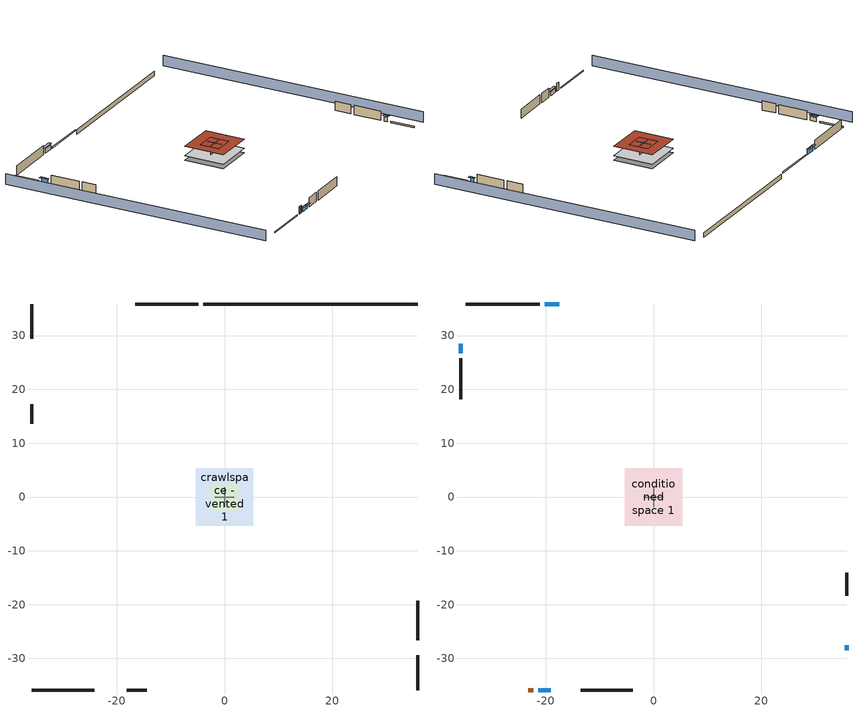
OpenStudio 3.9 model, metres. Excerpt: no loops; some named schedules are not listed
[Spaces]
garage 1
 floor foundation (Slab1 construction): -2.59,-2.59 -2.59,2.59 2.59,2.59 2.59,-2.59 z0
 wall outside (Wall1 construction): 35.85,-26.63 35.85,-19.31 z0.3:2.74
 wall outside (Wall2 construction): -18.12,-35.85 -14.46,-35.85 z0.3:2.74
 wall outside (Wall9 construction): -35.85,17.23 -35.85,13.57 z0.3:2.74
 wall to conditioned space 1 (Wall5 construction Reversed): 1.83,0 -1.83,0 z0.3:2.74
 wall to conditioned space 1 (Wall6 construction Reversed): 0,1.83 0,-1.83 z0.3:2.74
 roof outside (Roof1 construction): -2.59,2.59 -2.59,-2.59 2.59,-2.59 2.59,2.59 z2.74
crawlspace - vented 1
 floor foundation (Slab2 construction): -5.34,-5.34 -5.34,5.34 5.34,5.34 5.34,-5.34 z-0.91
 wall outside (RimJoist1 construction): -4.88,35.85 -16.56,35.85 z0.3:0.61
 wall outside (RimJoist2 construction): 35.85,-35.85 35.85,-29.36 z0.3:0.61
 wall outside (RimJoist3 construction): -35.85,-35.85 -24.18,-35.85 z0.3:0.61
 wall outside (RimJoist4 construction): -35.85,35.85 -35.85,29.36 z0.3:0.61
 wall foundation (FoundationWall1 construction): 35.85,35.85 -3.95,35.85 z-0.91:0.3
conditioned space 1
 floor to crawlspace - vented 1 (Floor1 construction): -5.34,-5.34 -5.34,5.34 5.34,5.34 5.34,-5.34 z0.3
 wall outside (Wall3 construction): -21.14,35.85 -34.93,35.85 z0.3:2.74
 wall outside (Wall4 construction): 35.85,-18.38 35.85,-14.05 z0.3:2.74
 wall outside (Wall7 construction): -13.53,-35.85 -3.84,-35.85 z0.3:2.74
 wall outside (Wall8 construction): -35.85,25.82 -35.85,18.16 z0.3:2.74
 wall outside (AdiabaticWallConstruction): -17.48,35.85 -20.21,35.85 z0.3:1.52; 35.85,-28.43 35.85,-27.56 z0.3:1.49; -21.41,-35.85 -19.05,-35.85 z0.3:1.37; -35.85,28.43 -35.85,26.75 z0.3:1.4
 wall outside (AdiabaticWallConstruction 1): -23.25,-35.85 -22.34,-35.85 z0.3:2.34
 window (WindowConstruction): -17.48,35.85 -20.21,35.85 z0.3:1.52
 window (WindowConstruction 1): 35.85,-28.43 35.85,-27.56 z0.3:1.49
 window (WindowConstruction 2): -21.41,-35.85 -19.05,-35.85 z0.3:1.37
 window (WindowConstruction 3): -35.85,28.43 -35.85,26.75 z0.3:1.4
 door (Door): -23.25,-35.85 -22.34,-35.85 z0.3:2.34
 roof outside (Roof2 construction): -5.34,5.34 -5.34,-5.34 5.34,-5.34 5.34,5.34 z2.74
shading: -40.43,35.85 -40.43,-35.85 / 40.43,-35.85 40.43,35.85 z0:2.74; -20.52,35.85 -17.18,35.85 -17.18,36.46 -20.52,36.46 z1.83; 35.85,-27.25 35.85,-28.74 36.46,-28.74 36.46,-27.25 z1.8; -18.74,-35.85 -21.71,-35.85 -21.71,-36.46 -18.74,-36.46 z1.68; -35.85,26.44 -35.85,28.74 -36.46,28.74 -36.46,26.44 z1.71
[Site]
Portland Intl Arpt_OR: Latitude {deg}=45.59; Longitude {deg}=-122.6; Time Zone {hr}=-8; Elevation {m}=33; Terrain=Suburbs; Keep Site Location Information=Yes
[Site:GroundTemperature:Shallow]
10.2558, 8.96328, 8.85977, 9.47314, 11.9355, 14.3863, 16.5111, 17.8571, 17.9714, 16.8767, 14.8061, 12.4304
[Site:WaterMainsTemperature]
Calculation Method=Schedule; Temperature Schedule=mains temperature schedule
[Building]
Building 1
[Material] Roughness=Rough
Name | Thickness {m} | Conductivity {W/m-K} | Density {kg/m3} | Specific Heat {J/kg-K} | Thermal Absorptance | Solar Absorptance | Visible Absorptance
asphalt or fiberglass shingles | 0.00635 | 0.162714 | 1121.4 | 1465.45 | 0.9 | 0.85 | 0.85
roof rigid ins | 0.00254769 | 0.029427 | 32.04 | 1214.23 | 0.9 | 0.7 | 0.7
osb sheathing 0.5 in. | 0.0127 | 0.115458 | 512.64 | 1214.23 | 0.9 | 0.6 | 0.6
roof rigid ins 1 | 0.103632 | 0.029427 | 32.04 | 1214.23 | 0.9 | 0.7 | 0.7
osb sheathing 0.75 in. | 0.01905 | 0.115458 | 512.64 | 1214.23 | 0.9 | 0.7 | 0.7
roof stud and cavity | 0.2032 | 0.161866 | 78.34581 | 1123.46 | 0.9 | 0.7 | 0.7
gypsum board | 0.0127 | 0.160291 | 801 | 837.4 | 0.9 | 0.6 | 0.6
wood siding | 0.0254 | 0.102417 | 544.68 | 1172.36 | 0.9 | 0.85 | 0.85
osb sheathing 0.5 in. 1 | 0.0127 | 0.115458 | 512.64 | 1214.23 | 0.9 | 0.7 | 0.7
wall stud and cavity | 0.1397 | 0.727959 | 139.0536 | 1170.24 | 0.9 | 0.6 | 0.6
wall stud and cavity 1 | 0.1397 | 0.550994 | 139.0536 | 1170.24 | 0.9 | 0.7 | 0.7
osb sheathing 0.5 in. 2; osb sheathing 0.5 in. 3 | 0.0127 | 0.115458 | 512.64 | 1214.23
wall stud and cavity 2 | 0.1397 | 0.335416 | 139.0536 | 1170.24 | 0.9 | 0.7 | 0.7
rim joist stud and cavity | 0.0508 | 0.178688 | 50.32683 | 1063.81 | 0.9 | 0.6 | 0.6
floor stud and cavity | 0.1397 | 0.923637 | 92.3553 | 1139.71 | 0.9 | 0.7 | 0.7
floor covering | 0.0127 | 0.0433444 | 54.468 | 1339.84 | 0.9 | 0.6 | 0.6
concrete 4.0 in. | 0.1016 | 1.803125 | 2242.8 | 837.4 | 0.9 | 0.7 | 0.7
concrete 8.0 in. | 0.2032 | 1.803125 | 2242.8 | 837.4 | 0.9 | 0.7 | 0.7
soil 0.5 in. | 0.0127 | 1.3848 | 1842.3 | 418.7 | 0.9 | 0.7 | 0.7
wood siding 1; wood siding 2 | 0.0254 | 0.102417 | 544.68 | 1172.36
wall rigid ins | 0.512978 | 0.029427 | 32.04 | 1214.23 | 0.9 | 0.7 | 0.7
wall stud and cavity 3 | 0.0889 | 0.380278 | 52.3479 | 1209.89 | 0.9 | 0.7 | 0.7
door material | 0.04445 | 0.0612267 | 512.64 | 1214.23 | 0.9 | 0.7 | 0.7
wall stud and cavity 4 | 0.0889 | 0.391764 | 83.0341 | 1211.67 | 0.9 | 0.7 | 0.7
furniture material conditioned space 1; furniture material garage 1 | 0.1524 | 0.115458 | 640.8 | 1214.23 | 0.9 | 0.6 | 0.6
[Construction]
Roof1 construction: asphalt or fiberglass shingles, roof rigid ins, osb sheathing 0.5 in.
Roof2 construction: asphalt or fiberglass shingles, roof rigid ins 1, osb sheathing 0.75 in., roof stud and cavity, gypsum board
Wall1 construction; Wall2 construction: wood siding, osb sheathing 0.5 in. 1, wall stud and cavity
Wall3 construction; Wall4 construction: wood siding, osb sheathing 0.5 in. 1, wall stud and cavity 1, gypsum board
Wall5 construction Reversed: gypsum board, wall stud and cavity 2, osb sheathing 0.5 in. 2
Wall6 construction Reversed: gypsum board, wall stud and cavity 2, osb sheathing 0.5 in. 3
Wall7 construction; Wall8 construction: wood siding, osb sheathing 0.5 in. 3, wall stud and cavity 1, gypsum board
Wall9 construction: wood siding, osb sheathing 0.5 in. 3, wall stud and cavity
RimJoist1 construction; RimJoist2 construction; RimJoist3 construction; RimJoist4 construction: wood siding, rim joist stud and cavity
Floor1 construction: floor stud and cavity, osb sheathing 0.75 in., floor covering
Slab1 construction: concrete 4.0 in.
FoundationWall1 construction: concrete 8.0 in.
Slab2 construction: soil 0.5 in.
WindowConstruction; WindowConstruction 1; WindowConstruction 2; WindowConstruction 3: WindowMaterial
AdiabaticWallConstruction: wood siding 1, wall rigid ins, wall stud and cavity 3, gypsum board
Door: door material
AdiabaticWallConstruction 1: wood siding 2, wall rigid ins, wall stud and cavity 3, gypsum board
PartitionWallConstruction: gypsum board, wall stud and cavity 4, gypsum board
furniture construction conditioned space 1: furniture material conditioned space 1
furniture construction garage 1: furniture material garage 1
[WindowMaterial:SimpleGlazingSystem]
WindowMaterial: U-Factor {W/m2-K}=2.15764; Solar Heat Gain Coefficient=0.44
[ThermalZone] Multiplier=1; Use Ideal Air Loads=No
Name | Volume {m3} | Thermostat
conditioned space | 278.185 | conditioned space temperature setpoint
garage | 65.242
crawlspace - vented | 139.092
[Sizing:Zone] Zone Cooling Design Supply Air Temperature Input Method=SupplyAirTemperature; Zone Cooling Design Supply Air Temperature {C}=14; Zone Cooling Design Supply Air Temperature Difference {deltaC}=11.11; Zone Heating Design Supply Air Temperature Input Method=SupplyAirTemperature; Zone Heating Design Supply Air Temperature {C}=40; Zone Heating Design Supply Air Temperature Difference {deltaC}=11.11; Zone Cooling Design Supply Air Humidity Ratio {kg-H2O/kg-air}=0.0085; Zone Heating Design Supply Air Humidity Ratio {kg-H2O/kg-air}=0.008; Cooling Design Air Flow Method=DesignDay; Heating Design Air Flow Method=DesignDay; Account for Dedicated Outdoor Air System=No; Dedicated Outdoor Air System Control Strategy=NeutralSupplyAir; Dedicated Outdoor Air Low Setpoint Temperature for Design {C}=autosize; Dedicated Outdoor Air High Setpoint Temperature for Design {C}=autosize; Zone Load Sizing Method=Sensible Load Only No Latent Load; Zone Latent Cooling Design Supply Air Humidity Ratio Input Method=HumidityRatioDifference; Zone Cooling Design Supply Air Humidity Ratio Difference {kgWater/kgDryAir}=0.005; Zone Latent Heating Design Supply Air Humidity Ratio Input Method=HumidityRatioDifference; Zone Humidification Design Supply Air Humidity Ratio Difference {kgWater/kgDryAir}=0.005; Sizing Option=Coincident
garage; crawlspace - vented
[Space]
Name | Thermal Zone | Volume {m3}
conditioned space 1 | conditioned space | 278.185
garage 1 | garage | 65.242
crawlspace - vented 1 | crawlspace - vented | 139.092
[ThermostatSetpoint:DualSetpoint]
conditioned space temperature setpoint: Heating Setpoint Temperature Schedule=heating setpoint; Cooling Setpoint Temperature Schedule=cooling setpoint; Temperature Difference Between Cutout And Setpoint {deltaC}=0
[Foundation:Kiva] Wall Depth Below Slab {m}=0.2032
Name | Initial Indoor Air Temperature {C} | Wall Height Above Grade {m}
Foundation Kiva 1 | 13.4258 | 0.1016
Foundation Kiva 2 | 8.41658 | 0.3048
[Foundation:Kiva:Settings]
Soil Conductivity {W/m-K}=1.3848; Soil Density {kg/m3}=1842.3; Soil Specific Heat {J/kg-K}=418.7; Ground Solar Absorptivity=0.9; Ground Thermal Absorptivity=0.9; Ground Surface Roughness {m}=0.03; Far-Field Width {m}=40; Deep-Ground Boundary Condition=ZeroFlux; Deep-Ground Depth {m}=40; Minimum Cell Dimension {m}=0.2; Maximum Cell Growth Coefficient=3; Simulation Timestep=Timestep
[SurfaceProperty:ExposedFoundationPerimeter] Exposed Perimeter Calculation Method=TotalExposedPerimeter
Name | Total Exposed Perimeter {m}
Slab1 | 14.6304
Slab2 | 39.80688
[SurfaceProperty:IncidentSolarMultiplier] Incident Solar Multiplier=1; Incident Solar Multiplier Schedule=trans schedule winter=0.85 summer=0.7
Window1; Window2; Window3; Window4
[InternalMass:Definition] Design Level Calculation Method=SurfaceArea
Name | Construction | Surface Area {m2}
partition wall mass | PartitionWallConstruction | 114.085
furniture mass conditioned space 1 | furniture construction conditioned space 1 | 45.63397
furniture mass garage 1 | furniture construction garage 1 | 2.67561
[InternalMass] Multiplier=1
Name | Internal Mass Definition | Space or SpaceType
partition wall mass | partition wall mass | conditioned space 1
furniture mass conditioned space 1 | furniture mass conditioned space 1 | conditioned space 1
furniture mass garage 1 | furniture mass garage 1 | garage 1
[EnergyManagementSystem:Sensor]
Name | Output Variable or Output Meter Index Key | Output Variable or Output Meter
water_heater_T_set | water heater setpoint | Schedule Value
out_pb_s |  | Site Outdoor Air Barometric Pressure
out_wt_s |  | Site Outdoor Air Humidity Ratio
site_vw_s |  | Site Wind Speed
cool_season | cooling season schedule | Schedule Value
natural_vent_s | natural vent schedule | Schedule Value
htg_sp_s | heating setpoint | Schedule Value
clg_sp_s | cooling setpoint | Schedule Value
mech_vent_range_fan_0_sch_s | mech vent range fan 0 schedule | Schedule Value
mech_vent_bath_fan_0_sch_s | mech vent bath fan 0 schedule | Schedule Value
clothes_dryer_exhaust_0_sch_s | clothes_dryer | Schedule Value
htg_load_cond |  | Heating:EnergyTransfer:Zone:CONDITIONED SPACE
clg_load_cond |  | Cooling:EnergyTransfer:Zone:CONDITIONED SPACE
s_conv | Floor1 | Surface Inside Face Convection Heat Gain Energy
s_ig | Floor1 | Surface Inside Face Internal Gains Radiation Heat Gain Energy
s_sol | Floor1 | Surface Inside Face Solar Radiation Heat Gain Energy
s_lgt | Floor1 | Surface Inside Face Lights Radiation Heat Gain Energy
s_surf | Floor1 | Surface Inside Face Net Surface Thermal Radiation Heat Gain Energy
s_conv_1 | Roof2 | Surface Inside Face Convection Heat Gain Energy
s_ig_1 | Roof2 | Surface Inside Face Internal Gains Radiation Heat Gain Energy
s_sol_1 | Roof2 | Surface Inside Face Solar Radiation Heat Gain Energy
s_lgt_1 | Roof2 | Surface Inside Face Lights Radiation Heat Gain Energy
s_surf_1 | Roof2 | Surface Inside Face Net Surface Thermal Radiation Heat Gain Energy
ss_sol | Door1 | Surface Inside Face Solar Radiation Heat Gain Energy
ss_lgt | Door1 | Surface Inside Face Lights Radiation Heat Gain Energy
ss_conv | Door1 | Surface Inside Face Convection Heat Gain Energy
ss_ig | Door1 | Surface Inside Face Internal Gains Radiation Heat Gain Energy
ss_surf | Door1 | Surface Inside Face Net Surface Thermal Radiation Heat Gain Energy
ss_conv_1 | Window1 | Surface Inside Face Convection Heat Gain Energy
ss_ig_1 | Window1 | Surface Inside Face Internal Gains Radiation Heat Gain Energy
ss_surf_1 | Window1 | Surface Inside Face Net Surface Thermal Radiation Heat Gain Energy
ss_trans_in | Window1 | Surface Window Transmitted Solar Radiation Rate
ss_back_out | Window1 | Surface Window Shortwave from Zone Back Out Window Heat Transfer Rate
ss_trans_out | Window1 | Surface Inside Face Initial Transmitted Diffuse Transmitted Out Window Solar Radiation Rate
ss_conv_2 | Window2 | Surface Inside Face Convection Heat Gain Energy
ss_ig_2 | Window2 | Surface Inside Face Internal Gains Radiation Heat Gain Energy
ss_surf_2 | Window2 | Surface Inside Face Net Surface Thermal Radiation Heat Gain Energy
ss_trans_in_1 | Window2 | Surface Window Transmitted Solar Radiation Rate
ss_back_out_1 | Window2 | Surface Window Shortwave from Zone Back Out Window Heat Transfer Rate
ss_trans_out_1 | Window2 | Surface Inside Face Initial Transmitted Diffuse Transmitted Out Window Solar Radiation Rate
ss_conv_3 | Window3 | Surface Inside Face Convection Heat Gain Energy
ss_ig_3 | Window3 | Surface Inside Face Internal Gains Radiation Heat Gain Energy
ss_surf_3 | Window3 | Surface Inside Face Net Surface Thermal Radiation Heat Gain Energy
ss_trans_in_2 | Window3 | Surface Window Transmitted Solar Radiation Rate
ss_back_out_2 | Window3 | Surface Window Shortwave from Zone Back Out Window Heat Transfer Rate
ss_trans_out_2 | Window3 | Surface Inside Face Initial Transmitted Diffuse Transmitted Out Window Solar Radiation Rate
ss_conv_4 | Window4 | Surface Inside Face Convection Heat Gain Energy
ss_ig_4 | Window4 | Surface Inside Face Internal Gains Radiation Heat Gain Energy
ss_surf_4 | Window4 | Surface Inside Face Net Surface Thermal Radiation Heat Gain Energy
ss_trans_in_3 | Window4 | Surface Window Transmitted Solar Radiation Rate
ss_back_out_3 | Window4 | Surface Window Shortwave from Zone Back Out Window Heat Transfer Rate
ss_trans_out_3 | Window4 | Surface Inside Face Initial Transmitted Diffuse Transmitted Out Window Solar Radiation Rate
s_conv_2 | Wall3 | Surface Inside Face Convection Heat Gain Energy
s_ig_2 | Wall3 | Surface Inside Face Internal Gains Radiation Heat Gain Energy
s_sol_2 | Wall3 | Surface Inside Face Solar Radiation Heat Gain Energy
s_lgt_2 | Wall3 | Surface Inside Face Lights Radiation Heat Gain Energy
s_surf_2 | Wall3 | Surface Inside Face Net Surface Thermal Radiation Heat Gain Energy
s_conv_3 | Wall4 | Surface Inside Face Convection Heat Gain Energy
s_ig_3 | Wall4 | Surface Inside Face Internal Gains Radiation Heat Gain Energy
s_sol_3 | Wall4 | Surface Inside Face Solar Radiation Heat Gain Energy
s_lgt_3 | Wall4 | Surface Inside Face Lights Radiation Heat Gain Energy
s_surf_3 | Wall4 | Surface Inside Face Net Surface Thermal Radiation Heat Gain Energy
s_conv_4 | Wall5 | Surface Inside Face Convection Heat Gain Energy
s_ig_4 | Wall5 | Surface Inside Face Internal Gains Radiation Heat Gain Energy
s_sol_4 | Wall5 | Surface Inside Face Solar Radiation Heat Gain Energy
s_lgt_4 | Wall5 | Surface Inside Face Lights Radiation Heat Gain Energy
s_surf_4 | Wall5 | Surface Inside Face Net Surface Thermal Radiation Heat Gain Energy
s_conv_5 | Wall6 | Surface Inside Face Convection Heat Gain Energy
s_ig_5 | Wall6 | Surface Inside Face Internal Gains Radiation Heat Gain Energy
s_sol_5 | Wall6 | Surface Inside Face Solar Radiation Heat Gain Energy
s_lgt_5 | Wall6 | Surface Inside Face Lights Radiation Heat Gain Energy
s_surf_5 | Wall6 | Surface Inside Face Net Surface Thermal Radiation Heat Gain Energy
s_conv_6 | Wall7 | Surface Inside Face Convection Heat Gain Energy
s_ig_6 | Wall7 | Surface Inside Face Internal Gains Radiation Heat Gain Energy
s_sol_6 | Wall7 | Surface Inside Face Solar Radiation Heat Gain Energy
s_lgt_6 | Wall7 | Surface Inside Face Lights Radiation Heat Gain Energy
s_surf_6 | Wall7 | Surface Inside Face Net Surface Thermal Radiation Heat Gain Energy
s_conv_7 | Wall8 | Surface Inside Face Convection Heat Gain Energy
s_ig_7 | Wall8 | Surface Inside Face Internal Gains Radiation Heat Gain Energy
s_sol_7 | Wall8 | Surface Inside Face Solar Radiation Heat Gain Energy
s_lgt_7 | Wall8 | Surface Inside Face Lights Radiation Heat Gain Energy
s_surf_7 | Wall8 | Surface Inside Face Net Surface Thermal Radiation Heat Gain Energy
im_conv | furniture mass conditioned space 1 | Surface Inside Face Convection Heat Gain Energy
im_ig | furniture mass conditioned space 1 | Surface Inside Face Internal Gains Radiation Heat Gain Energy
im_sol | furniture mass conditioned space 1 | Surface Inside Face Solar Radiation Heat Gain Energy
im_lgt | furniture mass conditioned space 1 | Surface Inside Face Lights Radiation Heat Gain Energy
im_surf | furniture mass conditioned space 1 | Surface Inside Face Net Surface Thermal Radiation Heat Gain Energy
im_conv_1 | partition wall mass | Surface Inside Face Convection Heat Gain Energy
im_ig_1 | partition wall mass | Surface Inside Face Internal Gains Radiation Heat Gain Energy
im_sol_1 | partition wall mass | Surface Inside Face Solar Radiation Heat Gain Energy
im_lgt_1 | partition wall mass | Surface Inside Face Lights Radiation Heat Gain Energy
im_surf_1 | partition wall mass | Surface Inside Face Net Surface Thermal Radiation Heat Gain Energy
airflow_gain | infil flow | Infiltration Sensible Heat Gain Energy
airflow_loss | infil flow | Infiltration Sensible Heat Loss Energy
airflow_gain_1 | natural vent flow | Infiltration Sensible Heat Gain Energy
airflow_loss_1 | natural vent flow | Infiltration Sensible Heat Loss Energy
airflow_gain_2 | whole house fan flow | Infiltration Sensible Heat Gain Energy
airflow_loss_2 | whole house fan flow | Infiltration Sensible Heat Loss Energy
mv_conv | mech vent bath fan 0 | Electric Equipment Convective Heating Energy
mv_rad | mech vent bath fan 0 | Electric Equipment Radiant Heating Energy
mv_conv_1 | mech vent house fan | Electric Equipment Convective Heating Energy
mv_rad_1 | mech vent house fan | Electric Equipment Radiant Heating Energy
mv_conv_2 | mech vent house fan cfis | Electric Equipment Convective Heating Energy
mv_rad_2 | mech vent house fan cfis | Electric Equipment Radiant Heating Energy
mv_conv_3 | mech vent range fan 0 | Electric Equipment Convective Heating Energy
mv_rad_3 | mech vent range fan 0 | Electric Equipment Radiant Heating Energy
mv_conv_4 | mech vent house fan latent load | Other Equipment Convective Heating Energy
mv_rad_4 | mech vent house fan latent load | Other Equipment Radiant Heating Energy
mv_conv_5 | mech vent house fan sensible load | Other Equipment Convective Heating Energy
mv_rad_5 | mech vent house fan sensible load | Other Equipment Radiant Heating Energy
ig_lgt_conv | interior lighting | Lights Convective Heating Energy
ig_lgt_rad | interior lighting | Lights Radiant Heating Energy
ig_lgt_vis | interior lighting | Lights Visible Radiation Heating Energy
ig_ee_conv | ceiling fan | Electric Equipment Convective Heating Energy
ig_ee_rad | ceiling fan | Electric Equipment Radiant Heating Energy
ig_ee_conv_1 | clothes dryer | Electric Equipment Convective Heating Energy
ig_ee_rad_1 | clothes dryer | Electric Equipment Radiant Heating Energy
ig_ee_conv_2 | clothes washer | Electric Equipment Convective Heating Energy
ig_ee_rad_2 | clothes washer | Electric Equipment Radiant Heating Energy
ig_ee_conv_3 | cooking range | Electric Equipment Convective Heating Energy
ig_ee_rad_3 | cooking range | Electric Equipment Radiant Heating Energy
ig_ee_conv_4 | dishwasher | Electric Equipment Convective Heating Energy
ig_ee_rad_4 | dishwasher | Electric Equipment Radiant Heating Energy
ig_ee_conv_5 | fridge | Electric Equipment Convective Heating Energy
ig_ee_rad_5 | fridge | Electric Equipment Radiant Heating Energy
ig_ee_conv_6 | misc plug loads | Electric Equipment Convective Heating Energy
ig_ee_rad_6 | misc plug loads | Electric Equipment Radiant Heating Energy
ig_ee_conv_7 | misc tv | Electric Equipment Convective Heating Energy
ig_ee_rad_7 | misc tv | Electric Equipment Radiant Heating Energy
ig_ee_conv_8 | whole house fan | Electric Equipment Convective Heating Energy
ig_ee_rad_8 | whole house fan | Electric Equipment Radiant Heating Energy
[ElectricEquipment:Definition] Design Level Calculation Method=EquipmentLevel
Name | Design Level {W} | Fraction Latent | Fraction Radiant | Fraction Lost
ceiling fan | 17.8252 | 0 | 0.558 | 0
clothes washer | 422.224 | 0.03 | 0.162 | 0.7
clothes dryer | 331.295 | 0.015 | 0.081 | 0.85
dishwasher | 305.658 | 0.3 | 0.18 | 0.4
fridge | 49.4292 | 0 | 0.6 | 0
freezer | 194.914 | 0 | 0.6 | 0
cooking range | 1468.03 | 0.08 | 0.432 | 0.2
misc tv | 616.975 | 0 | 0.6 | 0
misc plug loads | 422.758 | 0.021 | 0.558 | 0.049
whole house fan; mech vent house fan | 0 | 0 | 0 | 1
mech vent house fan cfis | 0 | 0 | 0 | 0
mech vent range fan 0; mech vent bath fan 0 | 30 | 0 | 0 | 1
[ElectricEquipment]
Name | Electric Equipment Definition | Space or SpaceType | Schedule
ceiling fan | ceiling fan | conditioned space 1 | ceiling_fan
clothes washer | clothes washer | conditioned space 1 | clothes_washer
clothes dryer | clothes dryer | conditioned space 1 | clothes_dryer
dishwasher | dishwasher | conditioned space 1 | dishwasher
fridge | fridge | conditioned space 1 | fridge schedule
freezer | freezer | garage 1 | freezer schedule
cooking range | cooking range | conditioned space 1 | cooking_range
misc tv | misc tv | conditioned space 1 | plug_loads_tv
misc plug loads | misc plug loads | conditioned space 1 | plug_loads_other
whole house fan | whole house fan | conditioned space 1 | Always On Discrete
mech vent house fan | mech vent house fan | conditioned space 1 | mech vent house fan schedule
mech vent house fan cfis | mech vent house fan cfis | conditioned space 1 | mech vent house fan cfis schedule
mech vent range fan 0 | mech vent range fan 0 | conditioned space 1 | mech vent range fan 0 schedule
mech vent bath fan 0 | mech vent bath fan 0 | conditioned space 1 | mech vent bath fan 0 schedule
[OtherEquipment:Definition] Design Level Calculation Method=EquipmentLevel
Name | Design Level {W} | Fraction Latent | Fraction Radiant | Fraction Lost
water heater sens; mech vent house fan sensible load | 0 | 0 | 0 | 0
water heater lat; mech vent house fan latent load | 0 | 1 | 0 | 0
water heater energy adjustment1 | 0.01 | 0 | 0 | 1
clothes dryer 2 | 4401.31 | 0.015 | 0.081 | 0.85
cooking range 2 | 0 | 0.08 | 0.432 | 0.2
general water use sensible | -98.09 | 0 | 0.6 | 0
general water use latent | 99.529 | 1 | 0 | 0
[OtherEquipment] Space or SpaceType=conditioned space 1
Name | Other Equipment Definition | Schedule | Fuel Type
water heater sens | water heater sens | Always On Discrete
water heater lat | water heater lat | Always On Discrete
water heater energy adjustment1 | water heater energy adjustment1 | Always On Discrete | Electricity
clothes dryer 1 | clothes dryer 2 | clothes_dryer | Propane
cooking range 1 | cooking range 2 | cooking_range | Electricity
general water use sensible | general water use sensible | general water use schedule
general water use latent | general water use latent | general water use schedule
mech vent house fan sensible load | mech vent house fan sensible load | Always On Discrete
mech vent house fan latent load | mech vent house fan latent load | Always On Discrete
[WaterUse:Equipment:Definition]
Name | Peak Flow Rate {m3/s}
clothes washer | 2.05624e-06
dishwasher | 5.09236e-06
[Lights:Definition] Design Level Calculation Method=LightingLevel; Fraction Radiant=0.6; Fraction Visible=0.2; Return Air Fraction=0
Name | Lighting Level {W}
interior lighting | 201.303
garage lighting | 8.90331
[Lights] Fraction Replaceable=1
Name | Lights Definition | Space or SpaceType | Schedule
interior lighting | interior lighting | conditioned space 1 | lighting_interior
garage lighting | garage lighting | garage 1 | lighting_garage
[Exterior:Lights:Definition]
exterior lighting: Design Level {W}=6.19068
[Exterior:Lights]
exterior lighting: Exterior Lights Definition=exterior lighting; Schedule=exterior lighting schedule
[People:Definition]
occupants: Number of People Calculation Method=People; Number of People {people}=5; Fraction Radiant=0.314171; Sensible Heat Fraction=0.56303; Carbon Dioxide Generation Rate {m3/s-W}=0; Enable ASHRAE 55 Comfort Warnings=No; Mean Radiant Temperature Calculation Type=EnclosureAveraged
[People]
occupants: People Definition=occupants; Space or SpaceType=conditioned space 1; Number of People Schedule=occupants; Activity Level Schedule=occupants activity schedule; Multiplier=1
[SpaceInfiltration:DesignFlowRate] Schedule=Always On Discrete
Name | Space or SpaceType | Design Flow Rate Calculation Method | Design Flow Rate {m3/s} | Air Changes per Hour {1/hr} | Constant Term Coefficient | Temperature Term Coefficient | Velocity Term Coefficient | Velocity Squared Term Coefficient
natural vent flow; whole house fan flow; infil flow | conditioned space 1 | Flow/Space | 0
infil crawlspace - vented 1 | crawlspace - vented 1 | AirChanges/Hour |  | 2.6013 | 1 | 0 | 0 | 0
[SpaceInfiltration:EffectiveLeakageArea]
infil garage 1: Space or SpaceType=garage 1; Schedule=Always On Discrete; Effective Air Leakage Area {cm2}=339.796; Stack Coefficient=0.000129147; Wind Coefficient=4.64657e-05
